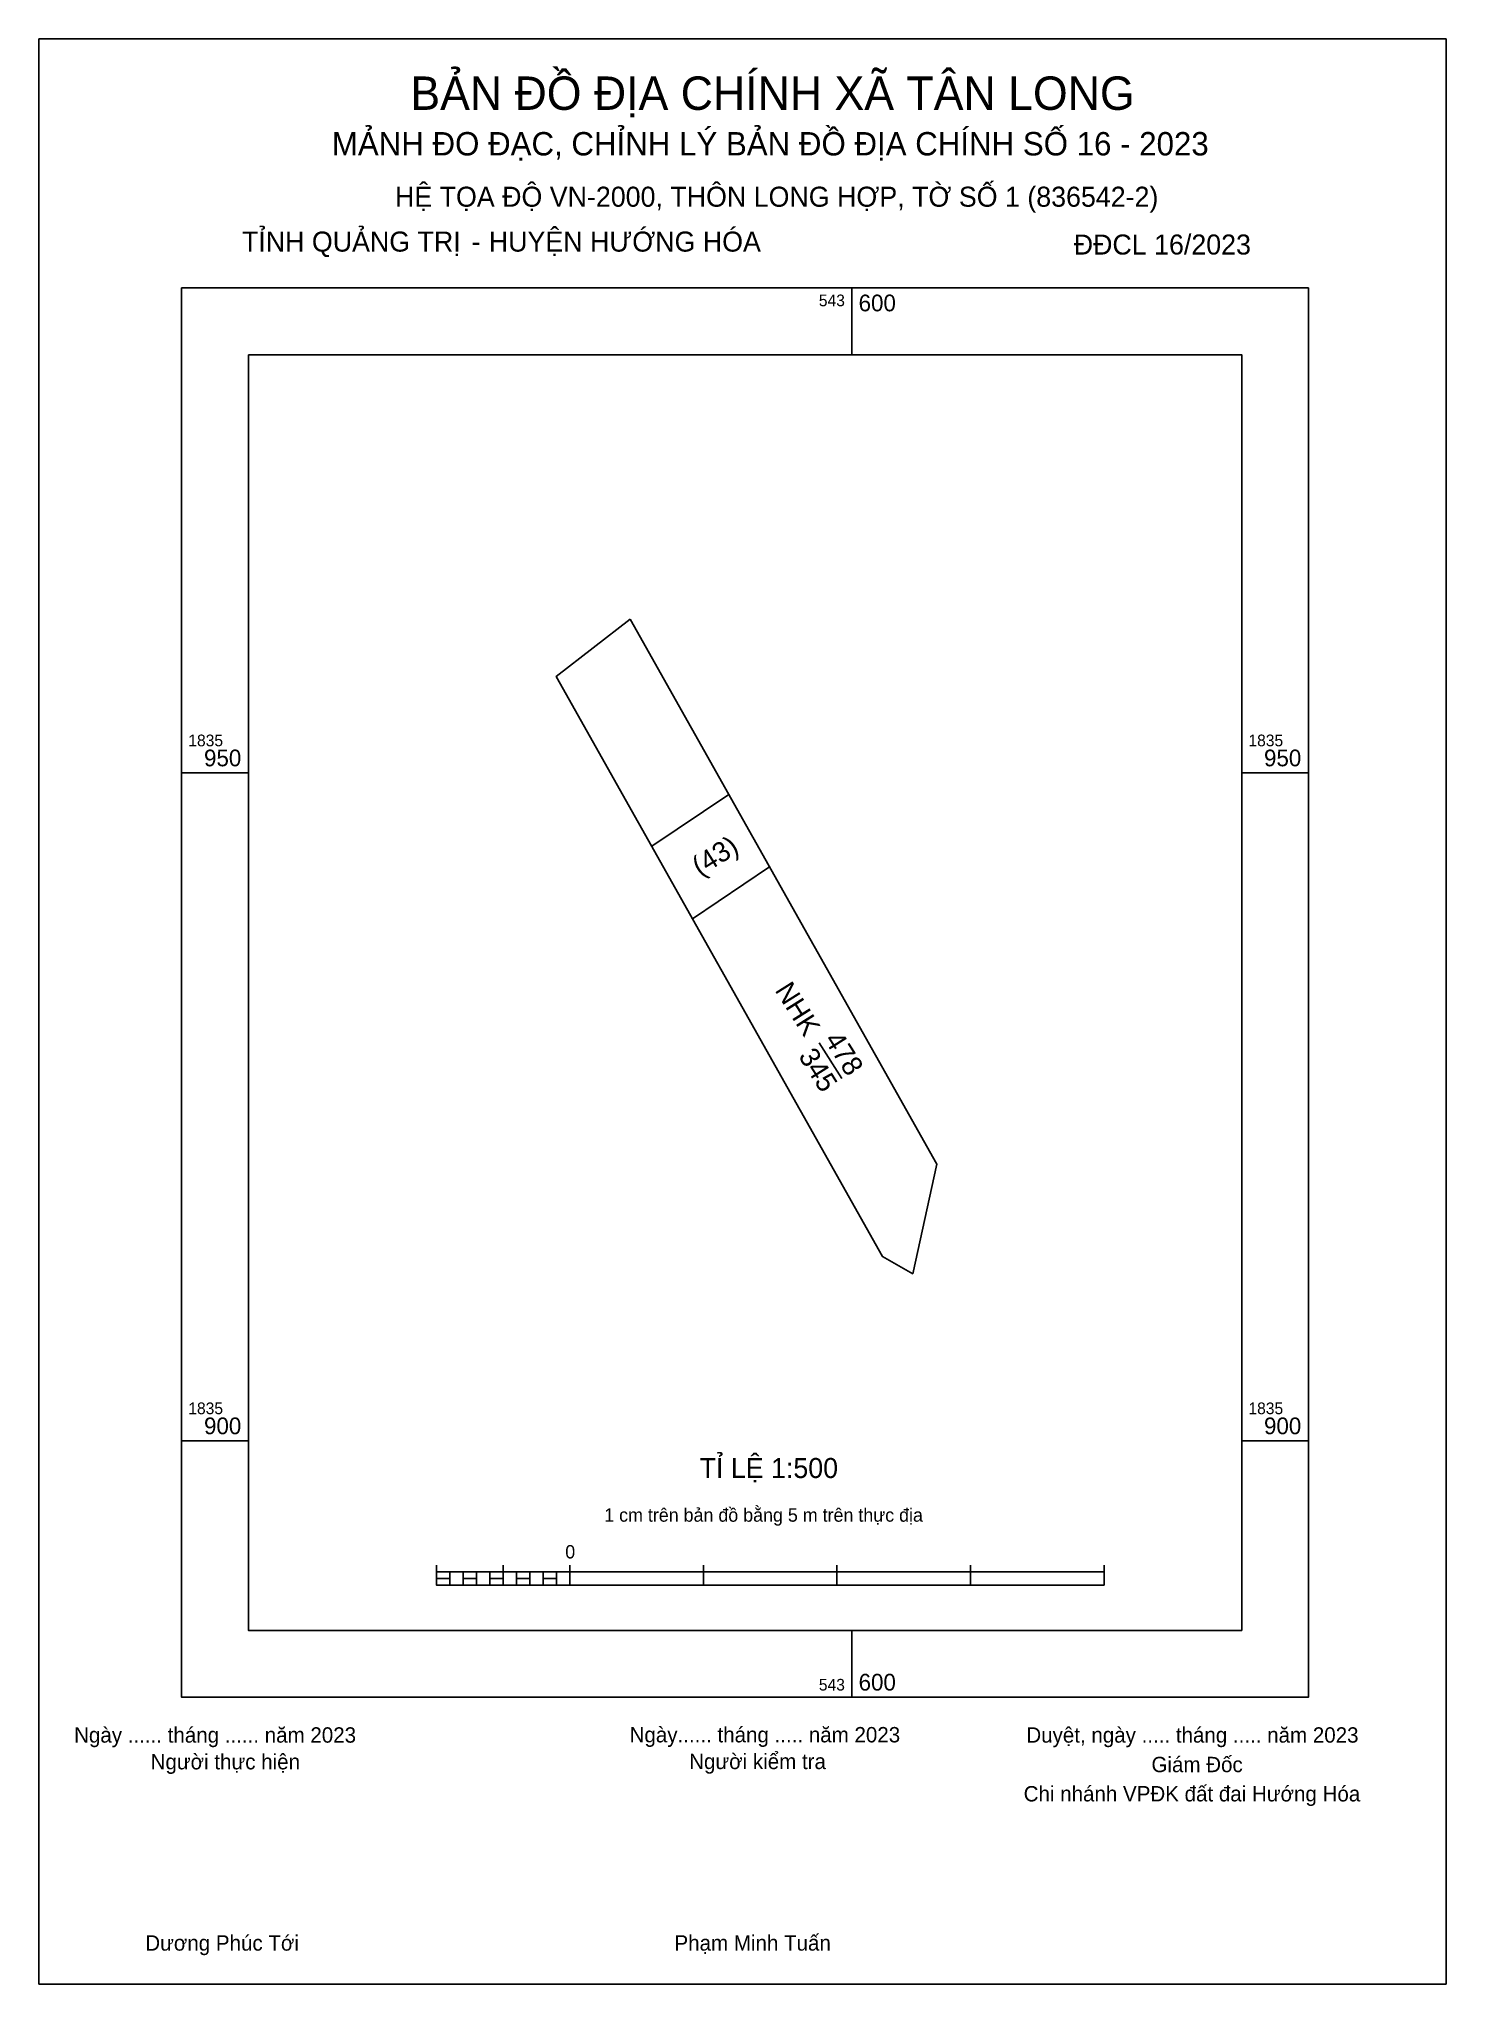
# Model space of a CAD drawing. Extents: x 543539 to 543644, y 1835859 to 1836005.
import ezdxf

# ---------------------------------------------------------------- set-up
doc = ezdxf.new("R2010")
doc.units = 0
for name, color, linetype in [('Level 1', 7, 'Continuous'), ('Level 10', 7, 'Continuous'), ('Level 13', 7, 'Continuous'), ('Level 2', 7, 'Continuous'), ('Level 59', 7, 'Continuous'), ('Level 6', 7, 'Continuous'), ('Level 62', 7, 'Continuous'), ('Level 63', 7, 'Continuous'), ('Level 9', 7, 'Continuous')]:
    doc.layers.add(name, color=color, linetype=linetype)

msp = doc.modelspace()

# ---------------------------------------------------------------- linework, layer by layer
at = {"layer": 'Level 1'}
for p, q in [((543539.11, 1836004.95), (543539.11, 1836004.95)), ((543644.5, 1835859.34), (543644.5, 1835859.34))]:
    msp.add_line(p, q, dxfattribs=at)
at = {"layer": 'Level 10'}
msp.add_lwpolyline([(543583.39, 1835961.52), (543606.35, 1835920.72), (543604.55, 1835912.51), (543602.29, 1835913.8), (543577.86, 1835957.23)], close=True, dxfattribs=at)
at = {"layer": 'Level 2'}
msp.add_lwpolyline([(543539.11, 1836004.95), (543644.49, 1836004.95), (543644.49, 1835859.34), (543539.11, 1835859.34)], close=True, dxfattribs=at)
at = {"layer": 'Level 59'}
for p, q in [((543585.01, 1835944.52), (543590.77, 1835948.4)), ((543588.06, 1835939.09), (543593.83, 1835942.98))]:
    msp.add_line(p, q, dxfattribs=at)
at = {"layer": 'Level 62'}
msp.add_lwpolyline([(543554.8, 1835981.31), (543629.19, 1835981.31), (543629.19, 1835885.81), (543554.8, 1835885.81)], close=True, dxfattribs=at)
at = {"layer": 'Level 63'}
for p, q in [((543539.11, 1836002.45), (543539.11, 1836004.95)), ((543539.11, 1836004.95), (543541.61, 1836004.95)), ((543539.11, 1836002.45), (543539.11, 1836004.95)), ((543539.11, 1836004.95), (543541.61, 1836004.95)), ((543641.99, 1836004.95), (543644.49, 1836004.95)), ((543641.99, 1836004.95), (543644.49, 1836004.95)), ((543644.49, 1836004.95), (543644.49, 1836002.45)), ((543644.49, 1836004.95), (543644.49, 1836002.45)), ((543539.11, 1836002.45), (543539.11, 1836002.45)), ((543539.11, 1836002.45), (543539.11, 1836002.45)), ((543600, 1835986.31), (543600, 1835981.31)), ((543549.8, 1835950), (543554.8, 1835950)), ((543629.19, 1835950), (543634.19, 1835950)), ((543549.8, 1835900), (543554.8, 1835900)), ((543629.19, 1835900), (543634.19, 1835900)), ((543568.88, 1835890.7), (543568.88, 1835889.2)), ((543568.88, 1835890.2), (543618.88, 1835890.2)), ((543569.88, 1835890.2), (543569.88, 1835889.2)), ((543570.88, 1835890.2), (543570.88, 1835889.2)), ((543571.88, 1835890.2), (543571.88, 1835889.2)), ((543572.88, 1835890.2), (543572.88, 1835889.2)), ((543573.88, 1835890.7), (543573.88, 1835889.2)), ((543573.88, 1835890.2), (543573.88, 1835889.2)), ((543574.88, 1835890.2), (543574.88, 1835889.2)), ((543575.88, 1835890.2), (543575.88, 1835889.2)), ((543576.88, 1835890.2), (543576.88, 1835889.2)), ((543577.88, 1835890.2), (543577.88, 1835889.2)), ((543578.88, 1835890.7), (543578.88, 1835889.2)), ((543578.88, 1835890.2), (543578.88, 1835889.2)), ((543588.88, 1835890.7), (543588.88, 1835889.2)), ((543598.88, 1835890.7), (543598.88, 1835889.2)), ((543608.88, 1835890.7), (543608.88, 1835889.2)), ((543618.88, 1835890.7), (543618.88, 1835889.2)), ((543568.88, 1835889.2), (543618.88, 1835889.2)), ((543600, 1835885.81), (543600, 1835880.81)), ((543539.11, 1835859.34), (543539.11, 1835861.84)), ((543539.11, 1835859.34), (543539.11, 1835861.84)), ((543644.49, 1835861.84), (543644.49, 1835859.34)), ((543644.49, 1835861.84), (543644.49, 1835859.34)), ((543541.61, 1835859.34), (543539.11, 1835859.34)), ((543541.61, 1835859.34), (543539.11, 1835859.34)), ((543644.49, 1835859.34), (543641.99, 1835859.34)), ((543644.49, 1835859.34), (543641.99, 1835859.34))]:
    msp.add_line(p, q, dxfattribs=at)
for points in [[(543549.8, 1835986.31), (543549.8, 1835880.81), (543634.19, 1835880.81), (543634.19, 1835986.31)], [(543568.88, 1835889.7), (543569.88, 1835889.7), (543569.88, 1835889.2), (543568.88, 1835889.2)], [(543568.88, 1835889.7), (543569.88, 1835889.7), (543569.88, 1835889.2), (543568.88, 1835889.2)], [(543570.88, 1835889.7), (543571.88, 1835889.7), (543571.88, 1835889.2), (543570.88, 1835889.2)], [(543572.88, 1835889.7), (543573.88, 1835889.7), (543573.88, 1835889.2), (543572.88, 1835889.2)], [(543574.88, 1835889.7), (543575.88, 1835889.7), (543575.88, 1835889.2), (543574.88, 1835889.2)], [(543576.88, 1835889.7), (543577.88, 1835889.7), (543577.88, 1835889.2), (543576.88, 1835889.2)]]:
    msp.add_lwpolyline(points, close=True, dxfattribs=at)
at = {"layer": 'Level 9'}
msp.add_line((543597.55, 1835929.81), (543599.25, 1835927.12), dxfattribs=at)

# ---------------------------------------------------------------- texts
at = {"layer": 'Level 13'}
for s, rotation, p in [('(43)', 32.217, (543588.63, 1835942.22)), ('NHK', 302.217, (543594.19, 1835933.74)), ('478', 302.217, (543597.89, 1835930.03)), ('345', 302.217, (543595.95, 1835928.8))]:
    msp.add_text(s, height=1.5, rotation=rotation, dxfattribs=at).set_placement(p)
at = {"layer": 'Level 6'}
for s, p in [('HỆ TỌA ÐỘ VN-2000, THÔN LONG HỢP, TỜ SỐ 1 (836542-2)', (543565.78, 1835992.39)), ('TỈ LỆ 1:500', (543588.59, 1835897.22))]:
    msp.add_text(s, height=1.5, dxfattribs=at).set_placement(p)
at = {"layer": 'Level 63'}
for s, height, p in [('BẢN ĐỒ ĐỊA CHÍNH XÃ TÂN LONG', 2.5, (543566.93, 1835999.64)), ('MẢNH ĐO ĐẠC, CHỈNH LÝ BẢN ĐỒ ÐỊA CHÍNH SỐ 16 - 2023', 1.75, (543561.05, 1835996.23)), ('TỈNH QUẢNG TRỊ', 1.5, (543554.32, 1835989.03)), (' HUYỆN HƯỚNG HÓA', 1.5, (543572.25, 1835989.03)), ('ĐĐCL 16/2023', 1.5, (543616.61, 1835988.81)), ('-', 1.5, (543571.51, 1835989.03)), ('543', 0.875, (543597.52, 1835984.94)), ('600', 1.25, (543600.5, 1835984.56)), ('1835', 0.875, (543550.3, 1835952)), ('1835', 0.875, (543629.69, 1835952)), ('950', 1.25, (543551.48, 1835950.5)), ('950', 1.25, (543630.86, 1835950.5)), ('1835', 0.875, (543550.3, 1835902)), ('1835', 0.875, (543629.69, 1835902)), ('900', 1.25, (543551.48, 1835900.5)), ('900', 1.25, (543630.86, 1835900.5)), ('1 cm trên bản đồ bằng 5 m trên thực địa', 1, (543581.45, 1835893.95)), ('0', 1, (543578.53, 1835891.2)), ('543', 0.875, (543597.52, 1835881.31)), ('600', 1.25, (543600.5, 1835881.31)), ('Ngày ...... tháng ...... năm 2023', 1.15, (543541.75, 1835877.41)), ('Ngày...... tháng ..... năm 2023', 1.15, (543583.35, 1835877.43)), ('Duyệt, ngày ..... tháng ..... năm 2023', 1.15, (543613.06, 1835877.41)), ('Người thực hiện', 1.15, (543547.48, 1835875.41)), ('Người kiểm tra', 1.15, (543587.81, 1835875.43)), ('Giám Đốc', 1.15, (543622.43, 1835875.2)), ('Chi nhánh VPĐK đất đai Hướng Hóa', 1.15, (543612.86, 1835873.01)), ('Dương Phúc Tới', 1.15, (543547.08, 1835861.84)), ('Phạm Minh Tuấn', 1.15, (543586.71, 1835861.84))]:
    msp.add_text(s, height=height, dxfattribs=at).set_placement(p)

doc.saveas('drawing.dxf')
